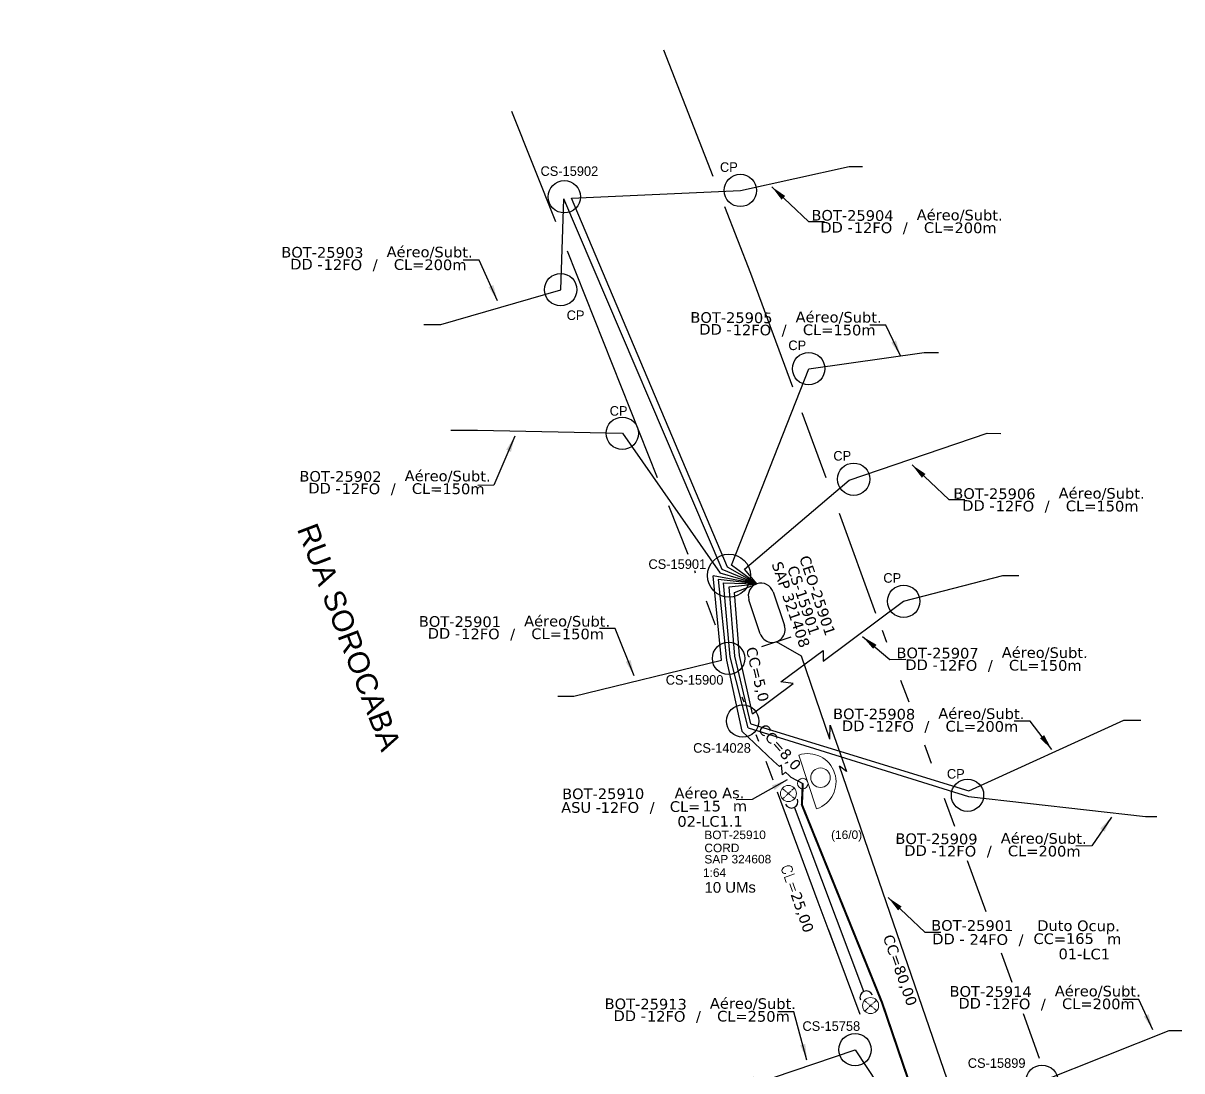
# Model space of a CAD drawing. Header units: metres. Extents: x -1286 to -445, y -500 to 94.
# Drawn here: x -930.6 to -712.9, y -305.6 to -108.8 of the extents above; entities that cross this region are included whole.
import ezdxf
from ezdxf.enums import TextEntityAlignment as Align

# ---------------------------------------------------------------- set-up
doc = ezdxf.new("R2010")
doc.units = ezdxf.units.M
doc.linetypes.add('PHANTOM2', pattern=[1.25, 0.625, -0.125, 0.125, -0.125, 0.125, -0.125])
for name, color, linetype in [('10.1-Caixas Subterrâneas', 5, 'Continuous'), ('20.4-CEOS', 1, 'Continuous'), ('20.5-CEO', 1, 'Continuous'), ('CAP a instalar', 1, 'Continuous'), ('celulas gpon', 7, 'Continuous'), ('label_cabos', 7, 'Continuous'), ('Legenda', 1, 'Continuous'), ('locais legendas', 7, 'Continuous'), ('QUADRA', 7, 'Continuous')]:
    doc.layers.add(name, color=color, linetype=linetype)
for name, color, linetype, lineweight in [('10.4-Postes', 1, 'Continuous', 0), ("20.0-LEGENDA DOS CDO'S", 1, 'Continuous', 0), ('20.2-CDO_POSTE', 1, 'Continuous', 5), ('20.6-CORDOALHA_SUPORTE', 7, 'Continuous', 25), ('CORDOALHA_SUPORTE', 7, 'Continuous', 25), ('Segmento Logradouro Texto', 238, 'Continuous', 0)]:
    doc.layers.add(name, color=color, linetype=linetype, lineweight=lineweight)
doc.layers.add('EXTRA', color=50, linetype='Continuous', plot=False)
doc.styles.add('ARIAL', font='arial.ttf')
doc.styles.add('DIGICADE', font='arial.ttf')
doc.styles.add('ROMANS', font='romans.shx')
doc.styles.add('siredit', font='verdana.ttf')
doc.linetypes.add('FENCELINE1', pattern='A,0.25,-0.1,[133,ltypeshp.shx,S=0.1,R=0,X=-0.1,Y=0],-0.1,1', length=1.45)
doc.dimstyles.new('CC', dxfattribs={"dimtxt": 0.8, "dimasz": 2, "dimexe": 0.18, "dimexo": 0.0625, "dimgap": 0.09, "dimtad": 0, "dimdec": 0, "dimrnd": 1, "dimzin": 0, "dimdsep": 46, "dimtxsty": 'siredit', "dimblk": 'NONE', "dimcen": 0, "dimse1": 1, "dimse2": 1, "dimsd1": 1, "dimsd2": 1, "dimclrt": 7, "dimadec": 0, "dimazin": 0, "dimtfac": 1, "dimtdec": 0, "dimtofl": 0, "dimtmove": 0, "dimatfit": 3, "dimfxl": 0, "dimtolj": 1, "dimtzin": 0, "dimarcsym": 0})
doc.dimstyles.new('ISO-25', dxfattribs={"dimtxt": 2.5, "dimasz": 2.5, "dimexe": 1.25, "dimexo": 0.625, "dimtad": 1, "dimtxsty": 'Standard', "dimcen": 2.5, "dimadec": 0, "dimazin": 0, "dimtfac": 1, "dimtmove": 0, "dimatfit": 3, "dimfxl": 0, "dimarcsym": 0})

# ---------------------------------------------------------------- blocks, each defined once
blk = doc.blocks.new('MANHOLE_MS')
at = {"linetype": 'Continuous'}
blk.add_circle((-0.00000001, 0), 0.00001012, dxfattribs=at)
blk = doc.blocks.new('LEGENDA DOS CABOS')
at = {"layer": 'EXTRA', "color": 0, "style": 'siredit'}
for tag, p in [('ID', (4.6, 0.97)), ('XX', (9.03, 0.97))]:
    blk.add_attdef(tag, text='', height=0.48, rotation=359.69, dxfattribs=at).set_placement(p, align=Align.MIDDLE_CENTER)
at = {"layer": 'Legenda', "color": 0, "style": 'siredit'}
for tag, p in [('TIPO_CABO', (1.31, 0)), ('CABO', (4.69, -0.05)), ('/', (6.81, -0.05)), ('METROS', (10.03, -0.05))]:
    blk.add_attdef(tag, text='', height=0.8, rotation=359.69, dxfattribs=at).set_placement(p, align=Align.MIDDLE_CENTER)
blk = doc.blocks.new('Inst CB DT OCUP CFOA-SM-DD-G-24')
at = {"layer": 'label_cabos', "color": 0, "style": 'siredit'}
for tag, flags, p in [('ID_ATIVIDADE', 3, (1.31, 2.67)), ('FATOR', 1, (11.56, 2.55))]:
    blk.add_attdef(tag, text='', height=1, rotation=359.69, dxfattribs=dict(at, flags=flags)).set_placement(p, align=Align.MIDDLE_CENTER)
for tag, p in [('DESTINO_CABO', (3.13, 1.26)), ('TIPO_CABO', (13.11, 1.24)), ('TIPO_CABO', (1.11, 0)), ('CABO', (4.69, -0.05)), ('/', (7.71, -0.05)), ('LANCE', (10.41, 0.02)), ('UND', (16.46, 0)), ('FID', (13.65, -1.41))]:
    blk.add_attdef(tag, text='', height=1, rotation=359.69, dxfattribs=at).set_placement(p, align=Align.MIDDLE_CENTER)
blk.add_attdef('QTDE', (11.93, -0.45), '', height=1, rotation=359.69, dxfattribs=at)
blk = doc.blocks.new('_None')
blk = doc.blocks.new('CDOE_CT_POST_DESENHO')
at = {"color": 0}
blk.add_line((2.136, 0.393), (-2.114, 0.393), dxfattribs=at)
for centre, radius in [((0.011, 1.403), 0.733), ((0.011, 0), 0.393)]:
    blk.add_circle(centre, radius, dxfattribs=at)
blk.add_arc((0.011, 0.393), 2.125, 0, 180, dxfattribs=at)
blk = doc.blocks.new('Inst CDOE-16 CAIXA DIST OPT CDOE 48F_16D C_SPL_2_1_8')
at = {"layer": "20.0-LEGENDA DOS CDO'S", "color": 0}
for tag, p, style, flags in [('ID_ATIVIDADE', (0.12, 6.47), 'ARIAL', 3), ('FATOR', (7.92, 6.47), 'ARIAL', 1), ('QTDE', (0.1, -1.17), 'DIGICADE', 3)]:
    blk.add_attdef(tag, p, '', height=0.8, rotation=0.118, dxfattribs=dict(at, style=style, flags=flags))
at = {"layer": "20.0-LEGENDA DOS CDO'S", "color": 0, "style": 'ARIAL'}
for tag, p, height in [('FID', (0.12, 5.25), 0.8), ('CORDOALHA', (0.12, 4.02), 0.8), ('SAP', (0.12, 2.96), 0.8), ('1:XX', (-0.01, 1.7), 0.8), ('UMS', (0.14, 0.22), 1)]:
    blk.add_attdef(tag, p, '', height=height, rotation=0.118, dxfattribs=at)
blk.add_attdef('FIBRAS_UTILIZADAS', text='', height=0.8, rotation=0.118, dxfattribs=at).set_placement((8.08, 5.26), align=Align.CENTER)
blk = doc.blocks.new('Inst CORD ALUMINIO 4.8 MM 3F(sem recursos)')
at = {"color": 0, "lineweight": 0, "style": 'ROMANS'}
blk.add_attdef('FID', (-19.18, -2.21), '', height=1, dxfattribs=at)
blk.add_attdef('LANCE', text='', height=1, dxfattribs=at).set_placement((-0.54, -2.21), align=Align.RIGHT)
at = {"color": 0, "lineweight": 0, "style": 'ROMANS', "flags": 3}
for tag, p in [('FATOR', (-5.2, -4.44)), ('ID_ATIVIDADE', (-5.2, -6.67))]:
    blk.add_attdef(tag, p, '', height=1, dxfattribs=at)
at = {"layer": 'label_cabos', "color": 0, "style": 'siredit'}
blk.add_attdef('QTDE', (-0.54, -2.21), '', height=1, rotation=359.69, dxfattribs=at)
blk = doc.blocks.new('Inst CB AS CFOA-SM-ASU-120-S-12')
at = {"layer": 'label_cabos', "color": 0, "style": 'siredit'}
for tag, flags, p in [('ID_ATIVIDADE', 3, (1.31, 2.67)), ('FATOR', 1, (11.56, 2.55))]:
    blk.add_attdef(tag, text='', height=1, rotation=359.69, dxfattribs=dict(at, flags=flags)).set_placement(p, align=Align.MIDDLE_CENTER)
for tag, p in [('DESTINO_CABO', (3.13, 1.26)), ('TIPO_CABO', (13.11, 1.24)), ('TIPO_CABO', (1.26, 0)), ('CABO', (4.69, -0.05)), ('/', (7.71, -0.05)), ('LANCE', (10.81, 0)), ('UND', (15.96, 0)), ('FID', (13.15, -1.41))]:
    blk.add_attdef(tag, text='', height=1, rotation=359.69, dxfattribs=at).set_placement(p, align=Align.MIDDLE_CENTER)
blk.add_attdef('QTDE', (12.43, -0.47), '', height=1, rotation=359.69, dxfattribs=at)

msp = doc.modelspace()

# ---------------------------------------------------------------- linework, layer by layer
at = {"layer": '10.4-Postes', "color": 1, "linetype": 'PHANTOM2'}
for points in [[(-787.99, -252.52), (-785.65, -254.43)], [(-785.71, -252.45), (-787.93, -254.5)], [(-772.56, -292.35), (-770.21, -294.26)], [(-772.56, -292.35), (-770.21, -294.26)], [(-770.28, -292.28), (-772.49, -294.33)], [(-770.28, -292.28), (-772.49, -294.33)]]:
    msp.add_lwpolyline(points, dxfattribs=at)
at = {"layer": '10.4-Postes', "color": 1}
for centre in [(-786.82, -253.48), (-771.38, -293.3), (-771.38, -293.3)]:
    msp.add_circle(centre, 1.51, dxfattribs=at)
at = {"layer": '20.5-CEO', "color": 5}
for p, q in [((-792.1, -223.47), (-794.24, -217.1)), ((-789.7, -215.58), (-787.56, -221.94))]:
    msp.add_line(p, q, dxfattribs=at)
msp.add_lwpolyline([(-791.8, -225.89), (-786.33, -224.05)], dxfattribs=at)
for centre, start, end in [((-791.97, -216.34), 18.5579, 198.5579), ((-789.83, -222.7), 198.5579, 18.5579)]:
    msp.add_arc(centre, 2.39, start, end, dxfattribs=at)
at = {"layer": 'CAP a instalar', "color": 8, "ltscale": 50}
for p, q in [((-850.21, -185.22), (-845.22, -185.22)), ((-845.22, -185.22), (-818.01, -185.82)), ((-818.01, -185.82), (-799.62, -212.11)), ((-792.73, -214.07), (-797.53, -210.58)), ((-792.73, -214.07), (-800.97, -212.57)), ((-799.37, -228.42), (-800.97, -212.57)), ((-792.73, -214.07), (-799.62, -212.11)), ((-792.73, -214.07), (-795.04, -211.37)), ((-827.1, -235.18), (-799.37, -228.42)), ((-830.13, -235.19), (-827.1, -235.18))]:
    msp.add_line(p, q, dxfattribs=at)
for points in [[(-827.55, -141.67), (-795.85, -140.23), (-775.38, -135.71), (-772.91, -135.71)], [(-855.27, -165.4), (-852.09, -165.4), (-829.59, -158.85), (-829, -141.78)], [(-792.73, -214.07), (-799.28, -211.38), (-829, -141.78)], [(-792.73, -214.07), (-798.28, -210.96), (-827.55, -141.67)], [(-797.53, -210.58), (-783.01, -173.69), (-761.31, -170.68), (-758.63, -170.68)], [(-795.04, -211.37), (-775.42, -194.62), (-749.47, -185.83), (-746.9, -185.84)], [(-780.29, -228.63), (-765.18, -217.38), (-746.57, -212.52), (-743.55, -212.52)], [(-794.37, -241.12), (-797.76, -227.79), (-798.99, -213.93), (-792.73, -214.07)], [(-793.85, -240.37), (-796.87, -227.65), (-797.96, -214.66), (-792.73, -214.07)], [(-793.59, -238.53), (-796.02, -227.57), (-796.97, -215.75), (-792.73, -214.07)], [(-785.93, -232.83), (-788.25, -232.53), (-780.32, -226.63), (-780.29, -228.63)], [(-793.59, -238.53), (-785.93, -232.83)], [(-794.37, -241.12), (-753.02, -254.05), (-719.77, -257.82), (-717.65, -257.82)], [(-793.85, -240.37), (-752.93, -252.99), (-723.83, -239.7), (-720.63, -239.7)], [(-739.24, -307.47), (-715.28, -297.99), (-712.93, -297.99)], [(-793.45, -306.72), (-789.59, -306.8), (-774.3, -301.59), (-759.3, -324.25), (-759.34, -323.37), (-756.65, -326.28), (-757.43, -326.2), (-754.27, -330.87)]]:
    msp.add_lwpolyline(points, dxfattribs=at)
at = {"layer": 'CAP a instalar', "color": 5, "linetype": 'FENCELINE1', "ltscale": 50}
for points in [[(-792.73, -214.07), (-800.02, -213.31), (-798.45, -228.44), (-795.58, -241.78), (-789.59, -247.4)], [(-786.67, -250.12), (-787.37, -249.48), (-787.91, -249.97), (-788.14, -248.17), (-788.49, -248.42), (-789.59, -247.4)], [(-786.67, -250.12), (-786.37, -250.42), (-784.12, -251.6)]]:
    msp.add_lwpolyline(points, dxfattribs=at)
at = {"layer": 'CAP a instalar', "color": 170, "ltscale": 50}
for points in [[(-784.35, -227.66), (-789.07, -224.97)], [(-779.01, -243.25), (-784.35, -227.66)], [(-779.01, -243.25), (-779, -240.67), (-775.92, -249.33), (-777.22, -248.36)], [(-754.23, -315.13), (-777.22, -248.36)]]:
    msp.add_lwpolyline(points, dxfattribs=at)
at = {"layer": 'CAP a instalar', "color": 1, "linetype": 'FENCELINE1', "ltscale": 5, "const_width": 0.4}
msp.add_lwpolyline([(-784.12, -251.6), (-784.29, -255.58), (-769.23, -292.76), (-757.3, -327.78), (-759.82, -345.63), (-762.9, -365.81), (-767.17, -365.81)], dxfattribs=at)
at = {"layer": 'CORDOALHA_SUPORTE'}
msp.add_line((-772.66, -290.64), (-785.68, -256.07), dxfattribs=at)
for centre, start, end in [((-786.25, -254.99), 202.9827, 22.9827), ((-772.18, -291.76), 22.9827, 202.9827)]:
    msp.add_arc(centre, 1.22, start, end, dxfattribs=at)
at = {"layer": 'QUADRA'}
for points in [[(-810.26, -113.79), (-801.01, -137.55)], [(-830.51, -146.13), (-838.77, -125.38)], [(-798.81, -143.2), (-793.93, -155.73), (-786.08, -177.08)], [(-811.38, -194.21), (-828.34, -151.6)], [(-784.3, -181.9), (-779.79, -194.1)], [(-805.66, -208.57), (-809.29, -199.46)], [(-777.31, -200.83), (-770.47, -219.63)], [(-804.26, -212.09), (-804.42, -211.68)], [(-800.52, -221.84), (-802.2, -217.33)], [(-769.21, -222.78), (-768.37, -225.05)], [(-765.74, -232.19), (-764.23, -236.28)], [(-795.14, -236.32), (-795.5, -235.36)], [(-792.4, -243.7), (-792.88, -242.43)], [(-761.26, -244.31), (-759.99, -247.76)], [(-789.71, -250.94), (-791, -247.49)], [(-781.2, -273.86), (-788.86, -253.25)], [(-757.55, -254.37), (-755.62, -259.6)], [(-753.25, -266.03), (-749.71, -275.62)], [(-773.36, -294.95), (-777.11, -284.87), (-781.2, -273.86)], [(-746.83, -283.42), (-744.85, -288.9)]]:
    msp.add_lwpolyline(points, dxfattribs=at)
at = {"layer": 'QUADRA', "color": 4}
for points in [[(-773.36, -294.95), (-777.11, -284.87), (-779.24, -279.15)], [(-746.83, -283.42), (-744.85, -288.9)], [(-742.74, -294.81), (-739.73, -303.15)]]:
    msp.add_lwpolyline(points, dxfattribs=at)

# ---------------------------------------------------------------- block references
at = {"color": 0, "lineweight": 0}
ref = msp.add_blockref('Inst CORD ALUMINIO 4.8 MM 3F(sem recursos)', (-781.92, -271.93), dxfattribs=dict(at, xscale=2.000000000113759, yscale=2.000000000113759, zscale=2.000000000113759, rotation=289.5855461148524))
ref.add_attrib('QTDE', '25,00', (-786.45, -272.4), dxfattribs={"layer": '20.6-CORDOALHA_SUPORTE', "color": 0, "height": 2, "rotation": 289.2756, "style": 'siredit'})
ref.add_attrib('LANCE', 'CL=', dxfattribs={"layer": '20.6-CORDOALHA_SUPORTE', "color": 0, "lineweight": 0, "height": 2, "rotation": 289.5855, "style": 'ROMANS'}).set_placement((-786.45, -272.4), align=Align.RIGHT)
ref = msp.add_blockref('Inst CB DT OCUP CFOA-SM-DD-G-24', (-758.55, -280.8), dxfattribs=dict(at, xscale=2, yscale=2, zscale=2))
ref.add_attrib('DESTINO_CABO', 'BOT-25901', dxfattribs={"layer": 'label_cabos', "color": 0, "height": 2, "rotation": 359.69, "style": 'siredit'}).set_placement((-752.29, -278.27), align=Align.MIDDLE_CENTER)
ref.add_attrib('TIPO_CABO', 'Duto Ocup.', dxfattribs={"layer": 'label_cabos', "color": 0, "height": 2, "rotation": 359.69, "style": 'siredit'}).set_placement((-732.33, -278.31), align=Align.MIDDLE_CENTER)
ref.add_attrib('/', '/', dxfattribs={"layer": 'label_cabos', "color": 0, "height": 2, "rotation": 359.69, "style": 'siredit'}).set_placement((-743.12, -280.9), align=Align.MIDDLE_CENTER)
ref.add_attrib('FID', '01-LC1', dxfattribs={"layer": 'label_cabos', "color": 0, "height": 2, "rotation": 359.69, "style": 'siredit'}).set_placement((-731.25, -283.62), align=Align.MIDDLE_CENTER)
ref.add_attrib('LANCE', 'CC=', dxfattribs={"layer": 'label_cabos', "color": 0, "height": 2, "rotation": 359.69, "style": 'siredit'}).set_placement((-737.73, -280.75), align=Align.MIDDLE_CENTER)
ref.add_attrib('UND', 'm', dxfattribs={"layer": 'label_cabos', "color": 0, "height": 2, "rotation": 359.69, "style": 'siredit'}).set_placement((-725.62, -280.79), align=Align.MIDDLE_CENTER)
ref.add_attrib('CABO', '24FO', dxfattribs={"layer": 'label_cabos', "color": 0, "height": 2, "rotation": 359.69, "style": 'siredit'}).set_placement((-749.18, -280.9), align=Align.MIDDLE_CENTER)
ref.add_attrib('TIPO_CABO', 'DD - ', dxfattribs={"layer": 'label_cabos', "color": 0, "height": 2, "rotation": 359.69, "style": 'siredit'}).set_placement((-756.32, -280.8), align=Align.MIDDLE_CENTER)
ref.add_attrib('QTDE', '165', (-734.69, -281.7), dxfattribs={"layer": 'label_cabos', "color": 0, "height": 2, "rotation": 359.69, "style": 'siredit'})
ref = msp.add_blockref('Inst CB DT OCUP CFOA-SM-DD-G-24', (-758.55, -280.8), dxfattribs=dict(at, xscale=2, yscale=2, zscale=2))
ref.add_attrib('DESTINO_CABO', 'BOT-25901', dxfattribs={"layer": 'label_cabos', "color": 0, "height": 2, "rotation": 359.69, "style": 'siredit'}).set_placement((-752.29, -278.27), align=Align.MIDDLE_CENTER)
ref.add_attrib('TIPO_CABO', 'Duto Ocup.', dxfattribs={"layer": 'label_cabos', "color": 0, "height": 2, "rotation": 359.69, "style": 'siredit'}).set_placement((-732.33, -278.31), align=Align.MIDDLE_CENTER)
ref.add_attrib('/', '/', dxfattribs={"layer": 'label_cabos', "color": 0, "height": 2, "rotation": 359.69, "style": 'siredit'}).set_placement((-743.12, -280.9), align=Align.MIDDLE_CENTER)
ref.add_attrib('FID', '01-LC1', dxfattribs={"layer": 'label_cabos', "color": 0, "height": 2, "rotation": 359.69, "style": 'siredit'}).set_placement((-731.25, -283.62), align=Align.MIDDLE_CENTER)
ref.add_attrib('LANCE', 'CC=', dxfattribs={"layer": 'label_cabos', "color": 0, "height": 2, "rotation": 359.69, "style": 'siredit'}).set_placement((-737.73, -280.75), align=Align.MIDDLE_CENTER)
ref.add_attrib('UND', 'm', dxfattribs={"layer": 'label_cabos', "color": 0, "height": 2, "rotation": 359.69, "style": 'siredit'}).set_placement((-725.62, -280.79), align=Align.MIDDLE_CENTER)
ref.add_attrib('CABO', '24FO', dxfattribs={"layer": 'label_cabos', "color": 0, "height": 2, "rotation": 359.69, "style": 'siredit'}).set_placement((-749.18, -280.9), align=Align.MIDDLE_CENTER)
ref.add_attrib('TIPO_CABO', 'DD - ', dxfattribs={"layer": 'label_cabos', "color": 0, "height": 2, "rotation": 359.69, "style": 'siredit'}).set_placement((-756.32, -280.8), align=Align.MIDDLE_CENTER)
ref.add_attrib('QTDE', '165', (-734.69, -281.7), dxfattribs={"layer": 'label_cabos', "color": 0, "height": 2, "rotation": 359.69, "style": 'siredit'})
at = {"layer": '10.1-Caixas Subterrâneas', "color": 170}
for p, xscale, yscale, zscale in [((-828.9, -141.41), 300000.0000000002, 300000.0000000002, 300000.0000000002), ((-795.85, -140.22), 300000.0000000002, 300000.0000000002, 300000.0000000002), ((-829.59, -158.85), 300000.0000000002, 300000.0000000002, 300000.0000000002), ((-783.01, -173.69), 300000.0000000002, 300000.0000000002, 300000.0000000002), ((-818.01, -185.82), 300000.0000000002, 300000.0000000002, 300000.0000000002), ((-774.56, -194.44), 300000.0000000002, 300000.0000000002, 300000.0000000002), ((-797.99, -212.55), 400000, 400000, 400000), ((-765.17, -217.38), 300000.0000000002, 300000.0000000002, 300000.0000000002), ((-798.06, -228.1), 300000.0000000002, 300000.0000000002, 300000.0000000002), ((-795.4, -239.87), 300000.0000000002, 300000.0000000002, 300000.0000000002), ((-753.18, -253.8), 300000.0000000002, 300000.0000000002, 300000.0000000002)]:
    msp.add_blockref('MANHOLE_MS', p, dxfattribs=dict(at, xscale=xscale, yscale=yscale, zscale=zscale))
at = {"layer": '10.1-Caixas Subterrâneas', "xscale": 300000.0000000002, "yscale": 300000.0000000002, "zscale": 300000.0000000002}
for p in [(-774.3, -301.59), (-739.19, -307.54)]:
    msp.add_blockref('MANHOLE_MS', p, dxfattribs=at)
at = {"layer": "20.0-LEGENDA DOS CDO'S", "color": 5, "lineweight": 0}
ref = msp.add_blockref('Inst CDOE-16 CAIXA DIST OPT CDOE 48F_16D C_SPL_2_1_8', (-802.85, -272.54), dxfattribs=dict(at, xscale=2, yscale=2, zscale=2))
ref.add_attrib('FID', 'BOT-25910', (-802.61, -262.05), dxfattribs={"color": 0, "height": 1.6, "rotation": 0.118, "style": 'ARIAL'})
ref.add_attrib('CORDOALHA', 'CORD', (-802.6, -264.5), dxfattribs={"color": 0, "height": 1.6, "rotation": 0.118, "style": 'ARIAL'})
ref.add_attrib('SAP', 'SAP 324608', (-802.6, -266.62), dxfattribs={"color": 0, "height": 1.6, "rotation": 0.118, "style": 'ARIAL'})
ref.add_attrib('1:XX', '1:64', (-802.87, -269.14), dxfattribs={"color": 0, "height": 1.6, "rotation": 0.118, "style": 'ARIAL'})
ref.add_attrib('UMS', '10 UMs', (-802.56, -272.11), dxfattribs={"color": 0, "height": 2, "rotation": 0.118, "style": 'ARIAL'})
ref.add_attrib('FIBRAS_UTILIZADAS', '(16/0)', dxfattribs={"color": 0, "height": 1.6, "rotation": 0.118, "style": 'ARIAL'}).set_placement((-775.89, -262.02), align=Align.CENTER)
at = {"layer": '20.2-CDO_POSTE', "color": 5, "xscale": 2.49999999999974, "yscale": 2.49999999999974, "zscale": 2.49999999999974, "rotation": 288.3205211789996}
msp.add_blockref('CDOE_CT_POST_DESENHO', (-784.13, -251.58), dxfattribs=at)
at = {"layer": 'label_cabos', "color": 0, "lineweight": 0}
ref = msp.add_blockref('LEGENDA DOS CABOS', (-783.26, -148.17), dxfattribs=dict(at, xscale=2, yscale=2, zscale=2))
ref.add_attrib('ID', 'BOT-25904', dxfattribs={"color": 0, "height": 2, "rotation": 359.69, "style": 'siredit'}).set_placement((-774.78, -144.91), align=Align.MIDDLE_CENTER)
ref.add_attrib('CABO', '12FO', dxfattribs={"color": 0, "height": 2, "rotation": 359.69, "style": 'siredit'}).set_placement((-770.93, -147.22), align=Align.MIDDLE_CENTER)
ref.add_attrib('METROS', 'CL=200m', dxfattribs={"color": 0, "height": 2, "rotation": 359.69, "style": 'siredit'}).set_placement((-754.54, -147.22), align=Align.MIDDLE_CENTER)
ref.add_attrib('XX', 'Aéreo/Subt.', dxfattribs={"color": 0, "height": 2, "rotation": 359.69, "style": 'siredit'}).set_placement((-754.65, -144.83), align=Align.MIDDLE_CENTER)
ref.add_attrib('/', '/', dxfattribs={"color": 0, "height": 2, "rotation": 359.69, "style": 'siredit'}).set_placement((-764.88, -147.22), align=Align.MIDDLE_CENTER)
ref.add_attrib('TIPO_CABO', 'DD -', dxfattribs={"color": 0, "height": 2, "rotation": 359.69, "style": 'siredit'}).set_placement((-777.78, -147.13), align=Align.MIDDLE_CENTER)
ref = msp.add_blockref('LEGENDA DOS CABOS', (-882.83, -155.11), dxfattribs=dict(at, xscale=2, yscale=2, zscale=2))
ref.add_attrib('ID', 'BOT-25903', dxfattribs={"color": 0, "height": 2, "rotation": 359.69, "style": 'siredit'}).set_placement((-874.35, -151.85), align=Align.MIDDLE_CENTER)
ref.add_attrib('CABO', '12FO', dxfattribs={"color": 0, "height": 2, "rotation": 359.69, "style": 'siredit'}).set_placement((-870.5, -154.16), align=Align.MIDDLE_CENTER)
ref.add_attrib('METROS', 'CL=200m', dxfattribs={"color": 0, "height": 2, "rotation": 359.69, "style": 'siredit'}).set_placement((-854.11, -154.16), align=Align.MIDDLE_CENTER)
ref.add_attrib('XX', 'Aéreo/Subt.', dxfattribs={"color": 0, "height": 2, "rotation": 359.69, "style": 'siredit'}).set_placement((-854.21, -151.77), align=Align.MIDDLE_CENTER)
ref.add_attrib('/', '/', dxfattribs={"color": 0, "height": 2, "rotation": 359.69, "style": 'siredit'}).set_placement((-864.44, -154.16), align=Align.MIDDLE_CENTER)
ref.add_attrib('TIPO_CABO', 'DD -', dxfattribs={"color": 0, "height": 2, "rotation": 359.69, "style": 'siredit'}).set_placement((-877.35, -154.07), align=Align.MIDDLE_CENTER)
ref = msp.add_blockref('LEGENDA DOS CABOS', (-806, -167.36), dxfattribs=dict(at, xscale=2, yscale=2, zscale=2))
ref.add_attrib('ID', 'BOT-25905', dxfattribs={"color": 0, "height": 2, "rotation": 359.69, "style": 'siredit'}).set_placement((-797.52, -164.1), align=Align.MIDDLE_CENTER)
ref.add_attrib('CABO', '12FO', dxfattribs={"color": 0, "height": 2, "rotation": 359.69, "style": 'siredit'}).set_placement((-793.67, -166.41), align=Align.MIDDLE_CENTER)
ref.add_attrib('METROS', 'CL=150m', dxfattribs={"color": 0, "height": 2, "rotation": 359.69, "style": 'siredit'}).set_placement((-777.28, -166.41), align=Align.MIDDLE_CENTER)
ref.add_attrib('XX', 'Aéreo/Subt.', dxfattribs={"color": 0, "height": 2, "rotation": 359.69, "style": 'siredit'}).set_placement((-777.39, -164.01), align=Align.MIDDLE_CENTER)
ref.add_attrib('/', '/', dxfattribs={"color": 0, "height": 2, "rotation": 359.69, "style": 'siredit'}).set_placement((-787.62, -166.41), align=Align.MIDDLE_CENTER)
ref.add_attrib('TIPO_CABO', 'DD -', dxfattribs={"color": 0, "height": 2, "rotation": 359.69, "style": 'siredit'}).set_placement((-800.52, -166.31), align=Align.MIDDLE_CENTER)
ref = msp.add_blockref('LEGENDA DOS CABOS', (-879.43, -197.19), dxfattribs=dict(at, xscale=2, yscale=2, zscale=2))
ref.add_attrib('ID', 'BOT-25902', dxfattribs={"color": 0, "height": 2, "rotation": 359.69, "style": 'siredit'}).set_placement((-870.95, -193.93), align=Align.MIDDLE_CENTER)
ref.add_attrib('CABO', '12FO', dxfattribs={"color": 0, "height": 2, "rotation": 359.69, "style": 'siredit'}).set_placement((-867.11, -196.24), align=Align.MIDDLE_CENTER)
ref.add_attrib('METROS', 'CL=150m', dxfattribs={"color": 0, "height": 2, "rotation": 359.69, "style": 'siredit'}).set_placement((-850.72, -196.24), align=Align.MIDDLE_CENTER)
ref.add_attrib('XX', 'Aéreo/Subt.', dxfattribs={"color": 0, "height": 2, "rotation": 359.69, "style": 'siredit'}).set_placement((-850.82, -193.84), align=Align.MIDDLE_CENTER)
ref.add_attrib('/', '/', dxfattribs={"color": 0, "height": 2, "rotation": 359.69, "style": 'siredit'}).set_placement((-861.05, -196.24), align=Align.MIDDLE_CENTER)
ref.add_attrib('TIPO_CABO', 'DD -', dxfattribs={"color": 0, "height": 2, "rotation": 359.69, "style": 'siredit'}).set_placement((-873.95, -196.14), align=Align.MIDDLE_CENTER)
ref = msp.add_blockref('LEGENDA DOS CABOS', (-756.61, -200.43), dxfattribs=dict(at, xscale=2, yscale=2, zscale=2))
ref.add_attrib('ID', 'BOT-25906', dxfattribs={"color": 0, "height": 2, "rotation": 359.69, "style": 'siredit'}).set_placement((-748.13, -197.17), align=Align.MIDDLE_CENTER)
ref.add_attrib('CABO', '12FO', dxfattribs={"color": 0, "height": 2, "rotation": 359.69, "style": 'siredit'}).set_placement((-744.28, -199.49), align=Align.MIDDLE_CENTER)
ref.add_attrib('METROS', 'CL=150m', dxfattribs={"color": 0, "height": 2, "rotation": 359.69, "style": 'siredit'}).set_placement((-727.89, -199.49), align=Align.MIDDLE_CENTER)
ref.add_attrib('XX', 'Aéreo/Subt.', dxfattribs={"color": 0, "height": 2, "rotation": 359.69, "style": 'siredit'}).set_placement((-727.99, -197.09), align=Align.MIDDLE_CENTER)
ref.add_attrib('/', '/', dxfattribs={"color": 0, "height": 2, "rotation": 359.69, "style": 'siredit'}).set_placement((-738.23, -199.49), align=Align.MIDDLE_CENTER)
ref.add_attrib('TIPO_CABO', 'DD -', dxfattribs={"color": 0, "height": 2, "rotation": 359.69, "style": 'siredit'}).set_placement((-751.13, -199.39), align=Align.MIDDLE_CENTER)
ref = msp.add_blockref('LEGENDA DOS CABOS', (-857, -224.45), dxfattribs=dict(at, xscale=2, yscale=2, zscale=2))
ref.add_attrib('ID', 'BOT-25901', dxfattribs={"color": 0, "height": 2, "rotation": 359.69, "style": 'siredit'}).set_placement((-848.52, -221.19), align=Align.MIDDLE_CENTER)
ref.add_attrib('CABO', '12FO', dxfattribs={"color": 0, "height": 2, "rotation": 359.69, "style": 'siredit'}).set_placement((-844.67, -223.5), align=Align.MIDDLE_CENTER)
ref.add_attrib('METROS', 'CL=150m', dxfattribs={"color": 0, "height": 2, "rotation": 359.69, "style": 'siredit'}).set_placement((-828.28, -223.5), align=Align.MIDDLE_CENTER)
ref.add_attrib('XX', 'Aéreo/Subt.', dxfattribs={"color": 0, "height": 2, "rotation": 359.69, "style": 'siredit'}).set_placement((-828.38, -221.11), align=Align.MIDDLE_CENTER)
ref.add_attrib('/', '/', dxfattribs={"color": 0, "height": 2, "rotation": 359.69, "style": 'siredit'}).set_placement((-838.61, -223.5), align=Align.MIDDLE_CENTER)
ref.add_attrib('TIPO_CABO', 'DD -', dxfattribs={"color": 0, "height": 2, "rotation": 359.69, "style": 'siredit'}).set_placement((-851.52, -223.41), align=Align.MIDDLE_CENTER)
ref = msp.add_blockref('LEGENDA DOS CABOS', (-767.29, -230.36), dxfattribs=dict(at, xscale=2, yscale=2, zscale=2))
ref.add_attrib('ID', 'BOT-25907', dxfattribs={"color": 0, "height": 2, "rotation": 359.69, "style": 'siredit'}).set_placement((-758.81, -227.1), align=Align.MIDDLE_CENTER)
ref.add_attrib('CABO', '12FO', dxfattribs={"color": 0, "height": 2, "rotation": 359.69, "style": 'siredit'}).set_placement((-754.96, -229.41), align=Align.MIDDLE_CENTER)
ref.add_attrib('METROS', 'CL=150m', dxfattribs={"color": 0, "height": 2, "rotation": 359.69, "style": 'siredit'}).set_placement((-738.57, -229.41), align=Align.MIDDLE_CENTER)
ref.add_attrib('XX', 'Aéreo/Subt.', dxfattribs={"color": 0, "height": 2, "rotation": 359.69, "style": 'siredit'}).set_placement((-738.67, -227.01), align=Align.MIDDLE_CENTER)
ref.add_attrib('/', '/', dxfattribs={"color": 0, "height": 2, "rotation": 359.69, "style": 'siredit'}).set_placement((-748.9, -229.41), align=Align.MIDDLE_CENTER)
ref.add_attrib('TIPO_CABO', 'DD -', dxfattribs={"color": 0, "height": 2, "rotation": 359.69, "style": 'siredit'}).set_placement((-761.81, -229.31), align=Align.MIDDLE_CENTER)
ref = msp.add_blockref('LEGENDA DOS CABOS', (-779.2, -241.81), dxfattribs=dict(at, xscale=2, yscale=2, zscale=2))
ref.add_attrib('ID', 'BOT-25908', dxfattribs={"color": 0, "height": 2, "rotation": 359.69, "style": 'siredit'}).set_placement((-770.72, -238.55), align=Align.MIDDLE_CENTER)
ref.add_attrib('CABO', '12FO', dxfattribs={"color": 0, "height": 2, "rotation": 359.69, "style": 'siredit'}).set_placement((-766.87, -240.86), align=Align.MIDDLE_CENTER)
ref.add_attrib('METROS', 'CL=200m', dxfattribs={"color": 0, "height": 2, "rotation": 359.69, "style": 'siredit'}).set_placement((-750.48, -240.86), align=Align.MIDDLE_CENTER)
ref.add_attrib('XX', 'Aéreo/Subt.', dxfattribs={"color": 0, "height": 2, "rotation": 359.69, "style": 'siredit'}).set_placement((-750.59, -238.47), align=Align.MIDDLE_CENTER)
ref.add_attrib('/', '/', dxfattribs={"color": 0, "height": 2, "rotation": 359.69, "style": 'siredit'}).set_placement((-760.82, -240.86), align=Align.MIDDLE_CENTER)
ref.add_attrib('TIPO_CABO', 'DD -', dxfattribs={"color": 0, "height": 2, "rotation": 359.69, "style": 'siredit'}).set_placement((-773.72, -240.77), align=Align.MIDDLE_CENTER)
at = {"layer": 'label_cabos'}
ref = msp.add_blockref('Inst CB AS CFOA-SM-ASU-120-S-12', (-827.85, -256.1), dxfattribs=dict(at, xscale=1.999999999999997, yscale=1.999999999999997, zscale=1.999999999999997, rotation=0.4634636983029026))
ref.add_attrib('DESTINO_CABO', 'BOT-25910', dxfattribs={"color": 0, "height": 2, "rotation": 0.1535, "style": 'siredit'}).set_placement((-821.61, -253.52), align=Align.MIDDLE_CENTER)
ref.add_attrib('TIPO_CABO', 'Aéreo As.', dxfattribs={"color": 0, "height": 2, "rotation": 0.1535, "style": 'siredit'}).set_placement((-801.65, -253.39), align=Align.MIDDLE_CENTER)
ref.add_attrib('CABO', '12FO', dxfattribs={"color": 0, "height": 2, "rotation": 0.1535, "style": 'siredit'}).set_placement((-818.48, -256.12), align=Align.MIDDLE_CENTER)
ref.add_attrib('/', '/', dxfattribs={"color": 0, "height": 2, "rotation": 0.1535, "style": 'siredit'}).set_placement((-812.42, -256.08), align=Align.MIDDLE_CENTER)
ref.add_attrib('TIPO_CABO', 'ASU - ', dxfattribs={"color": 0, "height": 2, "rotation": 0.1535, "style": 'siredit'}).set_placement((-825.32, -256.09), align=Align.MIDDLE_CENTER)
ref.add_attrib('FID', '02-LC1.1', dxfattribs={"color": 0, "height": 2, "rotation": 0.1535, "style": 'siredit'}).set_placement((-801.53, -258.71), align=Align.MIDDLE_CENTER)
ref.add_attrib('LANCE', 'CL=', dxfattribs={"color": 0, "height": 2, "rotation": 0.1535, "style": 'siredit'}).set_placement((-806.23, -255.92), align=Align.MIDDLE_CENTER)
ref.add_attrib('QTDE', '15', (-802.98, -256.84), dxfattribs={"color": 0, "height": 2, "rotation": 0.1535, "style": 'siredit'})
ref.add_attrib('UND', 'm', dxfattribs={"color": 0, "height": 2, "rotation": 0.1535, "style": 'siredit'}).set_placement((-795.92, -255.83), align=Align.MIDDLE_CENTER)
at = {"layer": 'label_cabos', "color": 0, "lineweight": 0}
ref = msp.add_blockref('LEGENDA DOS CABOS', (-767.49, -265.24), dxfattribs=dict(at, xscale=2, yscale=2, zscale=2))
ref.add_attrib('ID', 'BOT-25909', dxfattribs={"color": 0, "height": 2, "rotation": 359.69, "style": 'siredit'}).set_placement((-759.01, -261.99), align=Align.MIDDLE_CENTER)
ref.add_attrib('CABO', '12FO', dxfattribs={"color": 0, "height": 2, "rotation": 359.69, "style": 'siredit'}).set_placement((-755.16, -264.3), align=Align.MIDDLE_CENTER)
ref.add_attrib('METROS', 'CL=200m', dxfattribs={"color": 0, "height": 2, "rotation": 359.69, "style": 'siredit'}).set_placement((-738.77, -264.3), align=Align.MIDDLE_CENTER)
ref.add_attrib('XX', 'Aéreo/Subt.', dxfattribs={"color": 0, "height": 2, "rotation": 359.69, "style": 'siredit'}).set_placement((-738.87, -261.9), align=Align.MIDDLE_CENTER)
ref.add_attrib('/', '/', dxfattribs={"color": 0, "height": 2, "rotation": 359.69, "style": 'siredit'}).set_placement((-749.1, -264.3), align=Align.MIDDLE_CENTER)
ref.add_attrib('TIPO_CABO', 'DD -', dxfattribs={"color": 0, "height": 2, "rotation": 359.69, "style": 'siredit'}).set_placement((-762.01, -264.2), align=Align.MIDDLE_CENTER)
ref = msp.add_blockref('LEGENDA DOS CABOS', (-757.32, -293.93), dxfattribs=dict(at, xscale=2, yscale=2, zscale=2))
ref.add_attrib('ID', 'BOT-25914', dxfattribs={"color": 0, "height": 2, "rotation": 359.69, "style": 'siredit'}).set_placement((-748.84, -290.67), align=Align.MIDDLE_CENTER)
ref.add_attrib('CABO', '12FO', dxfattribs={"color": 0, "height": 2, "rotation": 359.69, "style": 'siredit'}).set_placement((-744.99, -292.98), align=Align.MIDDLE_CENTER)
ref.add_attrib('METROS', 'CL=200m', dxfattribs={"color": 0, "height": 2, "rotation": 359.69, "style": 'siredit'}).set_placement((-728.6, -292.98), align=Align.MIDDLE_CENTER)
ref.add_attrib('XX', 'Aéreo/Subt.', dxfattribs={"color": 0, "height": 2, "rotation": 359.69, "style": 'siredit'}).set_placement((-728.71, -290.58), align=Align.MIDDLE_CENTER)
ref.add_attrib('/', '/', dxfattribs={"color": 0, "height": 2, "rotation": 359.69, "style": 'siredit'}).set_placement((-738.94, -292.98), align=Align.MIDDLE_CENTER)
ref.add_attrib('TIPO_CABO', 'DD -', dxfattribs={"color": 0, "height": 2, "rotation": 359.69, "style": 'siredit'}).set_placement((-751.84, -292.88), align=Align.MIDDLE_CENTER)
ref = msp.add_blockref('LEGENDA DOS CABOS', (-822.1, -296.27), dxfattribs=dict(at, xscale=2, yscale=2, zscale=2))
ref.add_attrib('ID', 'BOT-25913', dxfattribs={"color": 0, "height": 2, "rotation": 359.69, "style": 'siredit'}).set_placement((-813.62, -293.01), align=Align.MIDDLE_CENTER)
ref.add_attrib('CABO', '12FO', dxfattribs={"color": 0, "height": 2, "rotation": 359.69, "style": 'siredit'}).set_placement((-809.78, -295.32), align=Align.MIDDLE_CENTER)
ref.add_attrib('METROS', 'CL=250m', dxfattribs={"color": 0, "height": 2, "rotation": 359.69, "style": 'siredit'}).set_placement((-793.39, -295.32), align=Align.MIDDLE_CENTER)
ref.add_attrib('XX', 'Aéreo/Subt.', dxfattribs={"color": 0, "height": 2, "rotation": 359.69, "style": 'siredit'}).set_placement((-793.49, -292.92), align=Align.MIDDLE_CENTER)
ref.add_attrib('/', '/', dxfattribs={"color": 0, "height": 2, "rotation": 359.69, "style": 'siredit'}).set_placement((-803.72, -295.32), align=Align.MIDDLE_CENTER)
ref.add_attrib('TIPO_CABO', 'DD -', dxfattribs={"color": 0, "height": 2, "rotation": 359.69, "style": 'siredit'}).set_placement((-816.62, -295.23), align=Align.MIDDLE_CENTER)

# ---------------------------------------------------------------- texts
at = {"layer": '20.4-CEOS', "color": 5, "style": 'siredit'}
msp.add_text('CEO-25901', height=2.019, rotation=288.5579, dxfattribs=at).set_placement((-780.41, -215.97), align=Align.TOP_CENTER)
at = {"layer": '20.5-CEO', "color": 5, "style": 'siredit'}
for s, p in [('SAP 321408', (-785.39, -217.67)), ('CS-15901', (-783, -216.87))]:
    msp.add_text(s, height=2.028, rotation=288.5579, dxfattribs=at).set_placement(p, align=Align.TOP_CENTER)
at = {"layer": 'celulas gpon', "style": 'siredit'}
for s, rotation, p in [('CC=5,0', 283.5302, (-794.82, -226.22)), ('CC=8,0', 311.3555, (-792.66, -241.49)), ('CC=80,00', 289.4721, (-769.11, -280.4)), ('CC=80,00', 289.4721, (-769.11, -280.4))]:
    msp.add_text(s, height=2, rotation=rotation, dxfattribs=at).set_placement(p)
at = {"layer": 'locais legendas', "color": 170}
for s, p in [('CP', (-799.67, -136.73)), ('CS-15902', (-833.38, -137.48)), ('CP', (-828.47, -164.55)), ('CP', (-786.83, -170.2)), ('CP', (-820.39, -182.52)), ('CP', (-778.38, -190.95)), ('CS-15901', (-813.11, -211.29)), ('CP', (-768.99, -213.89)), ('CS-15900', (-809.86, -233.04)), ('CS-14028', (-804.71, -245.82)), ('CP', (-757.05, -250.68)), ('CS-15758', (-784.18, -298.05)), ('CS-15899', (-753.13, -305))]:
    msp.add_text(s, height=1.8, dxfattribs=at).set_placement(p)
at = {"layer": 'Segmento Logradouro Texto', "color": 5, "linetype": 'Continuous', "insert": (-875.43, -202.34), "char_height": 4, "width": 51.2956, "attachment_point": 1, "rotation": 290.764, "style": 'DIGICADE'}
msp.add_mtext('\\fArial|b0|i0|c0|p34;\\W1.0000000000;\\T1.0000000000;\\o\\lRUA SOROCABA', dxfattribs=at)

# ---------------------------------------------------------------- leaders
at = {"color": 1}
msp.add_leader([(-1242.18, -132.7), (-1101.21, -99.09), (-865.43, -99.09)], dimstyle='ISO-25', override={"dimasz": 5, "dimgap": 0.625, "dimtad": 0}, dxfattribs=at)
at = {"layer": 'label_cabos'}
for points in [[(-789.94, -139.54), (-783.05, -146.03), (-780.05, -146.02)], [(-841.46, -160.92), (-844.89, -153.28), (-847.89, -153.29)], [(-765.74, -171.29), (-768.55, -165.53), (-771.55, -165.54)], [(-838.2, -186.37), (-842.14, -195.58), (-845.14, -195.6)], [(-763.59, -191.76), (-756.7, -198.26), (-753.7, -198.24)], [(-815.81, -231.36), (-819.33, -222.49), (-822.33, -222.5)], [(-772.89, -224), (-767.77, -228.28), (-764.77, -228.27)], [(-737.37, -245.19), (-741.42, -239.86), (-744.42, -239.88)], [(-787.06, -250.92), (-793.62, -254.63), (-796.62, -254.64)], [(-726.16, -257.89), (-729.83, -263.33), (-732.83, -263.34)], [(-768.07, -273.01), (-761.17, -279.51), (-758.17, -279.49)], [(-768.07, -273.01), (-761.17, -279.51), (-758.17, -279.49)], [(-718.37, -297.87), (-720.99, -292.15), (-723.99, -292.17)], [(-783.33, -303.53), (-785.82, -294.48), (-788.82, -294.5)]]:
    msp.add_leader(points, dimstyle='CC', override={"dimasz": 3, "dimgap": 0.09, "dimtad": 0}, dxfattribs=at)

doc.saveas('drawing.dxf')
